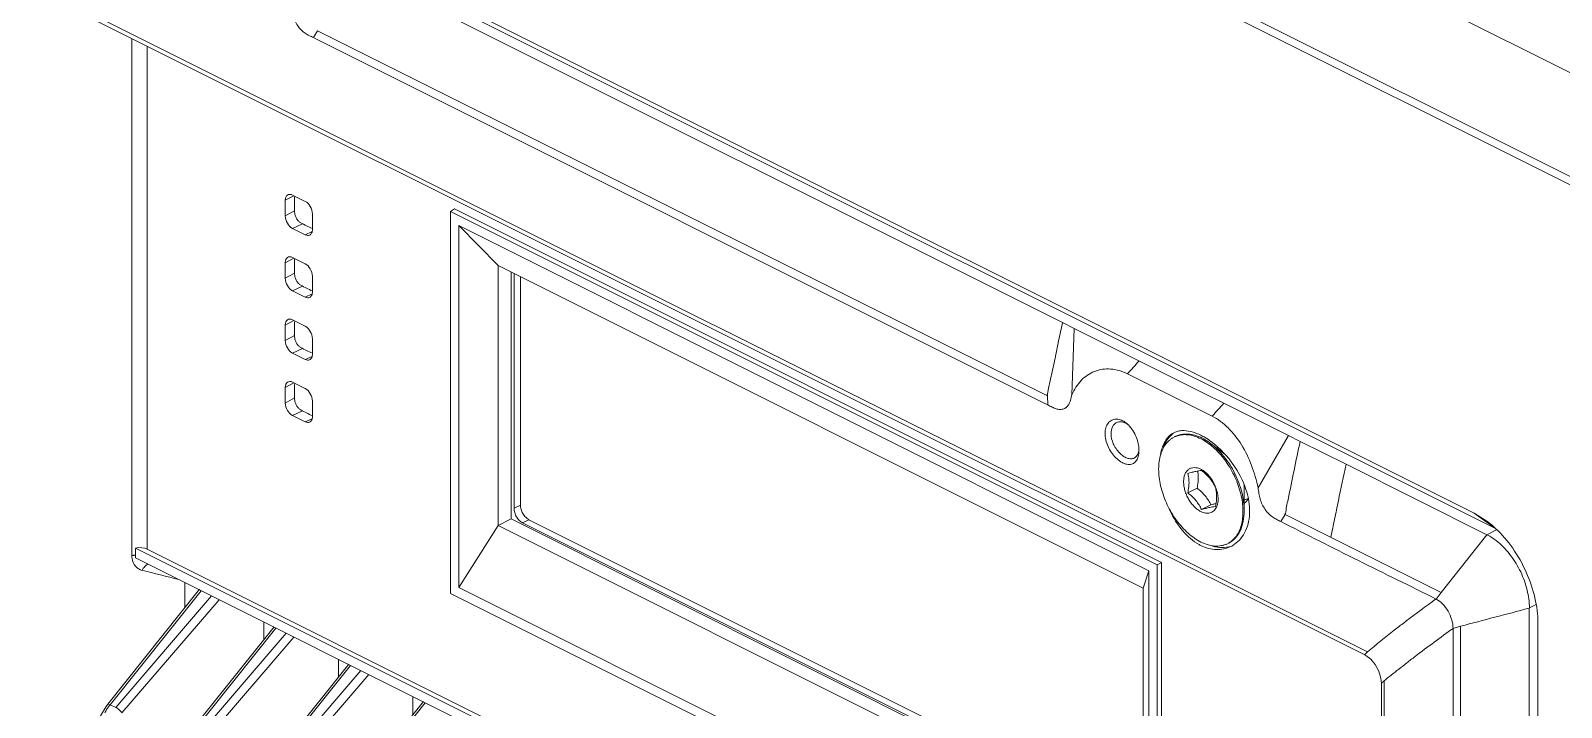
# Model space of a CAD drawing. Header units: millimetres. Extents: x 0 to 9253, y 0 to 2730.
# Drawn here: x 2670.1 to 2797.6, y 2138.3 to 2194.7 of the extents above; entities that cross this region are included whole.
import ezdxf

# ---------------------------------------------------------------- set-up
doc = ezdxf.new("R2010")
doc.units = ezdxf.units.MM
doc.layers.get('0').update_dxf_attribs({"lineweight": 13})

msp = doc.modelspace()

# ---------------------------------------------------------------- linework, layer by layer
for p, q in [((2564.8, 2307.97), (2886.53, 2147.1)), ((2886.53, 2138.44), (2564.8, 2299.31)), ((2572.43, 2294.8), (2878.89, 2141.57)), ((2769.58, 2159.41), (2768.39, 2160.3)), ((2769.1, 2159.77), (2769.16, 2159.8)), ((2767.27, 2156.56), (2766.5, 2156.18)), ((2771.2, 2156.53), (2771.2, 2154.68)), ((2771.2, 2155.56), (2771.52, 2155.72)), ((2767.65, 2154.79), (2768.42, 2155.18))]:
    msp.add_line(p, q)
at = {"lineweight": 9}
for p, q in [((2657.43, 2220.95), (2790.36, 2154.48)), ((2659.2, 2219.67), (2792.13, 2153.2)), ((2756.07, 2170.36), (2695.26, 2200.77)), ((2781.46, 2142.93), (2669.17, 2199.07)), ((2781.26, 2142.67), (2670.28, 2198.15)), ((2678.52, 2194.04), (2678.52, 2150.94)), ((2693.65, 2194.1), (2693.98, 2194.68)), ((2693.65, 2194.1), (2693.84, 2194)), ((2754.65, 2163.6), (2693.84, 2194)), ((2754.8, 2164.27), (2693.98, 2194.68)), ((2679.79, 2151.49), (2679.79, 2193.4)), ((2692.01, 2180.93), (2691.3, 2180.55)), ((2691.3, 2180.55), (2691.3, 2179.25)), ((2691.9, 2180.98), (2692.96, 2180.45)), ((2692.08, 2180.77), (2692.09, 2180.88)), ((2705.39, 2179.85), (2705.07, 2179.62)), ((2764.32, 2150.38), (2705.39, 2179.85)), ((2692.08, 2179.67), (2691.3, 2179.25)), ((2691.9, 2178.21), (2692.74, 2178.6)), ((2693.56, 2178.12), (2693.56, 2179.42)), ((2705.07, 2179.62), (2705.07, 2147.8)), ((2763.94, 2150.18), (2705.07, 2179.62)), ((2691.9, 2178.21), (2692.96, 2177.68)), ((2693.53, 2177.94), (2692.96, 2177.68)), ((2705.75, 2148.3), (2705.75, 2178.45)), ((2705.75, 2178.45), (2709.04, 2175.11)), ((2705.75, 2178.45), (2763.26, 2149.69)), ((2692.01, 2175.73), (2691.3, 2175.35)), ((2691.3, 2175.35), (2691.3, 2174.05)), ((2691.9, 2175.79), (2692.96, 2175.26)), ((2692.08, 2175.58), (2692.09, 2175.69)), ((2709.04, 2175.11), (2709.04, 2153.46)), ((2709.04, 2175.11), (2762.78, 2148.24)), ((2692.08, 2174.47), (2691.3, 2174.05)), ((2693.56, 2172.92), (2693.56, 2174.22)), ((2710.11, 2174.58), (2710.11, 2154)), ((2710.36, 2174.46), (2710.36, 2154.9)), ((2710.89, 2174.19), (2710.89, 2155.16)), ((2691.9, 2173.02), (2692.74, 2173.4)), ((2691.9, 2173.02), (2692.96, 2172.49)), ((2693.53, 2172.75), (2692.96, 2172.49)), ((2692.01, 2170.54), (2691.3, 2170.16)), ((2691.3, 2170.16), (2691.3, 2168.86)), ((2691.9, 2170.59), (2692.96, 2170.06)), ((2692.08, 2170.38), (2692.09, 2170.49)), ((2757.04, 2169.88), (2756.07, 2170.36)), ((2756.85, 2164.34), (2757.04, 2169.88)), ((2762.43, 2167.18), (2757.04, 2169.88)), ((2692.08, 2169.28), (2691.3, 2168.86)), ((2693.56, 2167.73), (2693.56, 2169.02)), ((2691.9, 2167.82), (2692.74, 2168.21)), ((2691.9, 2167.82), (2692.96, 2167.29)), ((2693.53, 2167.55), (2692.96, 2167.29)), ((2774.9, 2160.95), (2762.43, 2167.18)), ((2768.54, 2162.56), (2761.47, 2166.09)), ((2692.01, 2165.34), (2691.3, 2164.96)), ((2691.3, 2164.96), (2691.3, 2163.66)), ((2691.9, 2165.4), (2692.96, 2164.87)), ((2692.08, 2165.18), (2692.09, 2165.29)), ((2692.08, 2164.08), (2691.3, 2163.66)), ((2693.56, 2162.53), (2693.56, 2163.83)), ((2754.85, 2163.5), (2754.66, 2163.6)), ((2754.85, 2163.5), (2754.8, 2164.27)), ((2691.9, 2162.62), (2692.74, 2163.01)), ((2691.9, 2162.62), (2692.96, 2162.09)), ((2693.53, 2162.35), (2692.96, 2162.09)), ((2772.35, 2156.59), (2774.9, 2160.95)), ((2775.87, 2160.46), (2774.9, 2160.95)), ((2779.69, 2158.56), (2775.87, 2160.46)), ((2791.42, 2152.69), (2779.69, 2158.56)), ((2710.36, 2154.9), (2710.89, 2155.16)), ((2774.26, 2153.78), (2774.6, 2154.37)), ((2787.61, 2147.87), (2774.6, 2154.37)), ((2790.36, 2154.48), (2791.42, 2153.82)), ((2790.36, 2154.48), (2792.13, 2153.2)), ((2709.04, 2153.46), (2705.75, 2148.3)), ((2709.04, 2153.46), (2710.11, 2154)), ((2762.78, 2126.59), (2709.04, 2153.46)), ((2710.11, 2154), (2762.78, 2127.66)), ((2711.07, 2153.68), (2711.6, 2153.94)), ((2711.07, 2153.68), (2762.78, 2127.82)), ((2711.6, 2153.94), (2762.78, 2128.35)), ((2792.23, 2153.09), (2791.42, 2152.69)), ((2787.6, 2147.87), (2791.42, 2152.69)), ((2678.82, 2150.76), (2782.64, 2098.85)), ((2678.83, 2151.01), (2678.83, 2151.58)), ((2678.83, 2151.58), (2782.64, 2099.68)), ((2679.79, 2151.49), (2782.64, 2100.07)), ((2763.26, 2149.69), (2762.78, 2148.24)), ((2763.26, 2119.54), (2763.26, 2149.69)), ((2764.32, 2150.38), (2763.94, 2150.18)), ((2763.94, 2130.16), (2763.94, 2150.18)), ((2764.32, 2130.83), (2764.32, 2150.38)), ((2676.5, 2138.56), (2684.14, 2148.14)), ((2676.71, 2138.53), (2684.29, 2148.02)), ((2682.92, 2148.71), (2682.92, 2146.61)), ((2705.75, 2148.3), (2763.26, 2119.54)), ((2762.78, 2126.59), (2762.78, 2148.24)), ((2685.16, 2147.59), (2677.17, 2138.3)), ((2685.8, 2147.27), (2677.69, 2137.84)), ((2705.07, 2147.8), (2763.94, 2118.37)), ((2787.19, 2147.33), (2787.61, 2147.87)), ((2794.96, 2146.59), (2795.48, 2146.85)), ((2689.5, 2145.42), (2689.5, 2143.93)), ((2784.68, 2145.48), (2784.55, 2145.38)), ((2794.94, 2116.26), (2794.94, 2146.57)), ((2682.72, 2135.45), (2690.37, 2145.02)), ((2682.94, 2135.42), (2690.51, 2144.91)), ((2691.38, 2144.48), (2683.4, 2135.19)), ((2692.02, 2144.16), (2683.92, 2134.73)), ((2789.23, 2145.06), (2788.6, 2144.89)), ((2788.6, 2118.04), (2788.6, 2144.89)), ((2789.23, 2117.87), (2789.23, 2145.06)), ((2795.67, 2145.33), (2795.67, 1807.58)), ((2688.95, 2132.34), (2696.59, 2141.91)), ((2689.16, 2132.31), (2696.73, 2141.8)), ((2695.72, 2142.31), (2695.72, 2140.82)), ((2781.26, 2142.67), (2781.34, 2142.63)), ((2697.6, 2141.37), (2689.62, 2132.08)), ((2698.25, 2141.05), (2690.14, 2131.61)), ((2782.41, 2141.32), (2782.59, 2140.74)), ((2782.59, 2140.74), (2782.64, 2140.29)), ((2782.64, 2140.29), (2782.64, 2122.43)), ((2782.64, 2140.29), (2782.64, 2140.29)), ((2782.86, 2140.52), (2782.86, 2121.97)), ((2701.94, 2139.2), (2701.94, 2137.71)), ((2676.37, 2138.38), (2675.91, 2137.59)), ((2676.5, 2138.56), (2676.37, 2138.38)), ((2677.17, 2138.3), (2676.71, 2138.53)), ((2695.17, 2129.23), (2702.81, 2138.8)), ((2695.38, 2129.2), (2702.96, 2138.69))]:
    msp.add_line(p, q, dxfattribs=at)
msp.add_lwpolyline([(2781.34, 2142.63), (2781.74, 2142.32), (2782.11, 2141.87), (2782.41, 2141.32)], dxfattribs=at)
for centre, radius, start, end in [((2713.31, 2180.17), 21.24, 178.3605, 181.6395), ((2700.79, 2193.84), 17.24, 241.5905, 245.1977), ((2713.31, 2174.97), 21.24, 178.3605, 181.6395), ((2700.79, 2188.64), 17.24, 241.5905, 245.1977), ((2713.31, 2169.77), 21.24, 178.3605, 181.6395), ((2700.79, 2183.45), 17.24, 241.5905, 245.1977), ((2713.67, 2209.45), 64.54, 317.7893, 319.081), ((2713.31, 2164.58), 21.24, 178.3605, 181.6395), ((2352.18, 2532.78), 557.15, 318.3573, 318.507), ((2700.79, 2178.25), 17.24, 241.5905, 245.1977), ((2759.97, 2160.24), 2.24, 45.4752, 49.555), ((2759.87, 2160.13), 2.39, 43.3187, 45.4973), ((2760.43, 2159.74), 2, 359.069, 2.7691), ((2761.78, 2159.58), 0.562, 296.5193, 305.8172), ((2679.06, 2149.28), 1.74, 97.5867, 102.9143), ((2607.6, 1859.56), 298.91, 75.5, 76.106), ((2875.98, 2024.81), 151.32, 125.9333, 127.1134), ((2680.14, 2135.78), 4.4, 141.2375, 142.4697)]:
    msp.add_arc(centre, radius, start, end, dxfattribs=at)
for centre, radius, start, end in [((2766.06, 2159.76), 1.6, 116.586, 127.1239), ((2766.52, 2159.47), 2.07, 125.952, 131.1869), ((2766.2, 2159.16), 1.87, 112.939, 116.566), ((2766.2, 2159.15), 1.87, 111.2669, 112.9388), ((2765.28, 2156.37), 5.15, 61.1561, 63.4516), ((2764.26, 2154.76), 7.06, 52.3411, 53.4075), ((2769.14, 2158.9), 1.06, 96.8809, 103.4528), ((2763.18, 2153.55), 8.68, 40.6307, 42.9539), ((2766.81, 2156.6), 1.73, 59.9273, 63.3905), ((2763.12, 2153.49), 8.77, 40.218, 40.6346), ((2770.21, 2156.34), 1.46, 333.0315, 335.494), ((2773.02, 2158.45), 8.84, 204.3028, 205.044), ((2769.29, 2155.21), 3.82, 241.0863, 243.4685), ((2768.97, 2153.61), 1.87, 296.5687, 300.1792), ((2768.98, 2153.9), 2.46, 296.5759, 305.075)]:
    msp.add_arc(centre, radius, start, end)
for centre, major_axis, ratio, start_param, end_param in [((2691.9, 2180.25), (-0.38, 0.761), 0.612298, 5.599123, 7.169916), ((2692.96, 2179.72), (-0.38, 0.761), 0.612298, -2.254859, -0.684066), ((2691.9, 2175.05), (-0.38, 0.761), 0.612298, 5.599123, 7.169916), ((2692.96, 2174.52), (-0.38, 0.761), 0.612298, -2.254859, -0.684066), ((2691.9, 2169.86), (-0.38, 0.761), 0.612298, 5.599123, 7.169916), ((2692.96, 2169.32), (-0.38, 0.761), 0.612298, -2.254859, -0.684066), ((2691.9, 2164.66), (-0.38, 0.761), 0.612298, 5.599123, 7.169916), ((2692.96, 2164.13), (-0.38, 0.761), 0.612298, -2.254859, -0.684066), ((2679.09, 2151.06), (0.999, 0.077), 0.551298, 0.742914, 1.790112)]:
    msp.add_ellipse(centre, major_axis=major_axis, ratio=ratio, start_param=start_param, end_param=end_param, dxfattribs=at)
for points, knots in [([(2691.74, 2196.89), (2691.77, 2196.74), (2691.81, 2196.43), (2691.9, 2195.96), (2692.08, 2195.51), (2692.39, 2194.97), (2692.81, 2194.53), (2693.3, 2194.26), (2693.54, 2194.16), (2693.65, 2194.1)], [0, 0, 0, 0, 0.130296, 0.261607, 0.397411, 0.533005, 0.782891, 0.893466, 1, 1, 1, 1]), ([(2691.9, 2178.21), (2691.72, 2178.3), (2691.43, 2178.63), (2691.3, 2179.04), (2691.3, 2179.25)], [0, 0, 0, 0, 0.487771, 1, 1, 1, 1]), ([(2692.59, 2178.68), (2692.56, 2178.7), (2692.49, 2178.74), (2692.39, 2178.82), (2692.3, 2178.93), (2692.2, 2179.08), (2692.13, 2179.25), (2692.09, 2179.43), (2692.08, 2179.52), (2692.08, 2179.56)], [0, 0, 0, 0, 0.108395, 0.229179, 0.357678, 0.490342, 0.756404, 0.883164, 1, 1, 1, 1]), ([(2693.33, 2177.65), (2693.27, 2177.63), (2693.14, 2177.61), (2693.02, 2177.65), (2692.96, 2177.68)], [0, 0, 0, 0, 0.464527, 1, 1, 1, 1]), ([(2693.56, 2178.12), (2693.56, 2178.02), (2693.53, 2177.83), (2693.4, 2177.69), (2693.33, 2177.65)], [0, 0, 0, 0, 0.552408, 1, 1, 1, 1]), ([(2691.9, 2173.02), (2691.72, 2173.11), (2691.43, 2173.43), (2691.3, 2173.84), (2691.3, 2174.05)], [0, 0, 0, 0, 0.487771, 1, 1, 1, 1]), ([(2692.59, 2173.48), (2692.56, 2173.5), (2692.49, 2173.54), (2692.39, 2173.63), (2692.3, 2173.73), (2692.2, 2173.88), (2692.13, 2174.06), (2692.09, 2174.23), (2692.08, 2174.32), (2692.08, 2174.36)], [0, 0, 0, 0, 0.108395, 0.229179, 0.357678, 0.490342, 0.756404, 0.883164, 1, 1, 1, 1]), ([(2693.33, 2172.46), (2693.27, 2172.43), (2693.14, 2172.41), (2693.02, 2172.46), (2692.96, 2172.49)], [0, 0, 0, 0, 0.464527, 1, 1, 1, 1]), ([(2693.56, 2172.92), (2693.56, 2172.82), (2693.53, 2172.64), (2693.4, 2172.49), (2693.33, 2172.46)], [0, 0, 0, 0, 0.552408, 1, 1, 1, 1]), ([(2756.07, 2170.36), (2755.95, 2169.86), (2755.73, 2168.86), (2755.49, 2167.61), (2755.28, 2166.61), (2755.06, 2165.61), (2754.88, 2164.86), (2754.79, 2164.36)], [0, 0, 0, 0, 0.251007, 0.501008, 0.625709, 0.750168, 1, 1, 1, 1]), ([(2691.9, 2167.82), (2691.72, 2167.91), (2691.43, 2168.24), (2691.3, 2168.65), (2691.3, 2168.86)], [0, 0, 0, 0, 0.487771, 1, 1, 1, 1]), ([(2692.59, 2168.29), (2692.56, 2168.3), (2692.49, 2168.35), (2692.39, 2168.43), (2692.3, 2168.53), (2692.2, 2168.69), (2692.13, 2168.86), (2692.09, 2169.04), (2692.08, 2169.12), (2692.08, 2169.17)], [0, 0, 0, 0, 0.108395, 0.229179, 0.357678, 0.490342, 0.756404, 0.883164, 1, 1, 1, 1]), ([(2693.33, 2167.26), (2693.27, 2167.24), (2693.14, 2167.22), (2693.02, 2167.26), (2692.96, 2167.29)], [0, 0, 0, 0, 0.464527, 1, 1, 1, 1]), ([(2693.56, 2167.73), (2693.56, 2167.63), (2693.53, 2167.44), (2693.4, 2167.29), (2693.33, 2167.26)], [0, 0, 0, 0, 0.552408, 1, 1, 1, 1]), ([(2761.47, 2166.09), (2761.03, 2166.31), (2760.11, 2166.59), (2758.69, 2166.4), (2757.52, 2165.59), (2757.03, 2164.78), (2756.85, 2164.34)], [0, 0, 0, 0, 0.260868, 0.502778, 0.743726, 1, 1, 1, 1]), ([(2691.9, 2162.62), (2691.72, 2162.71), (2691.43, 2163.04), (2691.3, 2163.45), (2691.3, 2163.66)], [0, 0, 0, 0, 0.487771, 1, 1, 1, 1]), ([(2692.59, 2163.09), (2692.56, 2163.11), (2692.49, 2163.15), (2692.39, 2163.24), (2692.3, 2163.34), (2692.2, 2163.49), (2692.13, 2163.67), (2692.09, 2163.84), (2692.08, 2163.93), (2692.08, 2163.97)], [0, 0, 0, 0, 0.108395, 0.229179, 0.357678, 0.490342, 0.756404, 0.883164, 1, 1, 1, 1]), ([(2754.79, 2164.36), (2754.8, 2164.35), (2754.82, 2164.32), (2754.81, 2164.28), (2754.8, 2164.27)], [0, 0, 0, 0, 0.535552, 1, 1, 1, 1]), ([(2756.85, 2164.34), (2756.76, 2164.1), (2756.71, 2163.73), (2756.44, 2163.34), (2756.18, 2163.16), (2755.86, 2163.1), (2755.52, 2163.17), (2755.18, 2163.32), (2754.96, 2163.44), (2754.85, 2163.5)], [0, 0, 0, 0, 0.269834, 0.38833, 0.497532, 0.607399, 0.728221, 0.861475, 1, 1, 1, 1]), ([(2693.33, 2162.06), (2693.27, 2162.04), (2693.14, 2162.02), (2693.02, 2162.06), (2692.96, 2162.09)], [0, 0, 0, 0, 0.464527, 1, 1, 1, 1]), ([(2693.56, 2162.53), (2693.56, 2162.43), (2693.53, 2162.24), (2693.4, 2162.1), (2693.33, 2162.06)], [0, 0, 0, 0, 0.552408, 1, 1, 1, 1]), ([(2759.6, 2161.12), (2759.6, 2161.28), (2759.64, 2161.59), (2759.83, 2161.99), (2760.14, 2162.26), (2760.4, 2162.32), (2760.53, 2162.32)], [0, 0, 0, 0, 0.288746, 0.542679, 0.77188, 1, 1, 1, 1]), ([(2760.1, 2161.12), (2760.1, 2161.31), (2760.15, 2161.6), (2760.35, 2161.89), (2760.49, 2161.99), (2760.56, 2162.03)], [0, 0, 0, 0, 0.540442, 0.77702, 1, 1, 1, 1]), ([(2760.53, 2162.32), (2760.57, 2162.32), (2760.76, 2162.31), (2760.95, 2162.25), (2761.07, 2162.18)], [0, 0, 0, 0, 0.235315, 1, 1, 1, 1]), ([(2760.56, 2162.03), (2760.68, 2162.09), (2760.99, 2162.13), (2761.28, 2162.02), (2761.41, 2161.93)], [0, 0, 0, 0, 0.464693, 1, 1, 1, 1]), ([(2761.07, 2162.18), (2761.11, 2162.17), (2761.23, 2162.1), (2761.34, 2162.01), (2761.43, 2161.94)], [0, 0, 0, 0, 0.240097, 1, 1, 1, 1]), ([(2772.35, 2156.59), (2772.22, 2157.22), (2771.86, 2158.46), (2771.05, 2160.18), (2769.95, 2161.61), (2769.03, 2162.32), (2768.54, 2162.56)], [0, 0, 0, 0, 0.265396, 0.52913, 0.776713, 1, 1, 1, 1]), ([(2762.04, 2158.68), (2761.94, 2158.61), (2761.7, 2158.52), (2761.3, 2158.56), (2760.89, 2158.76), (2760.48, 2159.09), (2760.12, 2159.53), (2759.84, 2160.03), (2759.65, 2160.57), (2759.6, 2160.94), (2759.6, 2161.12)], [0, 0, 0, 0, 0.087126, 0.18383, 0.297977, 0.429476, 0.572999, 0.720676, 0.865561, 1, 1, 1, 1]), ([(2762.03, 2159.07), (2761.95, 2159.03), (2761.75, 2158.99), (2761.43, 2159.06), (2761.1, 2159.24), (2760.79, 2159.51), (2760.51, 2159.86), (2760.21, 2160.38), (2760.1, 2160.83), (2760.1, 2161.12)], [0, 0, 0, 0, 0.087209, 0.186838, 0.30376, 0.436385, 0.579381, 0.725688, 1, 1, 1, 1]), ([(2761.61, 2161.77), (2761.69, 2161.68), (2762.02, 2161.28), (2762.24, 2160.79), (2762.34, 2160.41)], [0, 0, 0, 0, 0.243027, 1, 1, 1, 1]), ([(2762.35, 2159.45), (2762.34, 2159.42), (2762.28, 2159.29), (2762.19, 2159.18), (2762.11, 2159.12)], [0, 0, 0, 0, 0.271028, 1, 1, 1, 1]), ([(2762.43, 2159.71), (2762.43, 2159.65), (2762.43, 2159.44), (2762.39, 2159.23), (2762.33, 2159.09)], [0, 0, 0, 0, 0.269397, 1, 1, 1, 1]), ([(2762.34, 2160.41), (2762.35, 2160.36), (2762.4, 2160.17), (2762.42, 2159.98), (2762.43, 2159.83)], [0, 0, 0, 0, 0.258639, 1, 1, 1, 1]), ([(2762.43, 2159.83), (2762.43, 2159.8), (2762.41, 2159.67), (2762.38, 2159.54), (2762.35, 2159.45)], [0, 0, 0, 0, 0.265386, 1, 1, 1, 1]), ([(2774.86, 2155.63), (2775.03, 2156.43), (2775.35, 2158.05), (2775.68, 2159.66), (2775.87, 2160.46)], [0, 0, 0, 0, 0.49924, 1, 1, 1, 1]), ([(2762.33, 2159.09), (2762.31, 2159.05), (2762.25, 2158.89), (2762.14, 2158.75), (2762.04, 2158.68)], [0, 0, 0, 0, 0.270088, 1, 1, 1, 1]), ([(2779.69, 2158.56), (2779.45, 2157.54), (2779.15, 2156.02), (2778.73, 2153.98), (2778.52, 2152.97), (2778.41, 2152.46)], [0, 0, 0, 0, 0.500325, 0.749958, 1, 1, 1, 1]), ([(2772.35, 2156.59), (2772.38, 2156.44), (2772.42, 2156.13), (2772.51, 2155.66), (2772.69, 2155.21), (2772.93, 2154.79), (2773.22, 2154.43), (2773.56, 2154.16), (2773.91, 2153.95), (2774.15, 2153.84), (2774.26, 2153.79)], [0, 0, 0, 0, 0.13004, 0.260984, 0.39649, 0.53201, 0.661706, 0.782001, 0.893123, 1, 1, 1, 1]), ([(2774.63, 2154.44), (2774.68, 2154.64), (2774.7, 2155.05), (2774.82, 2155.43), (2774.86, 2155.63)], [0, 0, 0, 0, 0.50463, 1, 1, 1, 1]), ([(2711.07, 2153.68), (2710.97, 2153.73), (2710.78, 2153.88), (2710.55, 2154.17), (2710.4, 2154.52), (2710.36, 2154.77), (2710.36, 2154.9)], [0, 0, 0, 0, 0.229704, 0.488217, 0.753177, 1, 1, 1, 1]), ([(2710.89, 2155.16), (2710.89, 2155.04), (2710.93, 2154.79), (2711.08, 2154.44), (2711.31, 2154.14), (2711.5, 2153.99), (2711.6, 2153.94)], [0, 0, 0, 0, 0.246823, 0.511783, 0.770296, 1, 1, 1, 1]), ([(2774.59, 2154.37), (2774.59, 2154.39), (2774.58, 2154.43), (2774.62, 2154.44), (2774.63, 2154.44)], [0, 0, 0, 0, 0.550552, 1, 1, 1, 1]), ([(2787.19, 2147.33), (2785.04, 2148.41), (2780.71, 2150.51), (2776.41, 2152.7), (2774.26, 2153.78)], [0, 0, 0, 0, 0.499555, 1, 1, 1, 1]), ([(2791.42, 2153.82), (2791.49, 2153.77), (2791.73, 2153.58), (2791.97, 2153.38), (2792.14, 2153.22)], [0, 0, 0, 0, 0.245155, 1, 1, 1, 1]), ([(2792.14, 2153.22), (2792.67, 2152.72), (2793.65, 2151.57), (2794.76, 2149.6), (2795.48, 2147.49), (2795.67, 2146.03), (2795.67, 2145.33)], [0, 0, 0, 0, 0.247501, 0.50653, 0.762118, 1, 1, 1, 1]), ([(2791.42, 2152.69), (2791.5, 2152.65), (2791.83, 2152.47), (2792.13, 2152.25), (2792.35, 2152.07)], [0, 0, 0, 0, 0.239141, 1, 1, 1, 1]), ([(2792.35, 2152.07), (2792.74, 2151.75), (2793.46, 2150.97), (2794.28, 2149.61), (2794.82, 2148.12), (2794.96, 2147.09), (2794.96, 2146.59)], [0, 0, 0, 0, 0.244076, 0.503154, 0.760555, 1, 1, 1, 1]), ([(2678.67, 2150.98), (2678.65, 2150.97), (2678.6, 2150.96), (2678.56, 2150.95), (2678.52, 2150.94)], [0, 0, 0, 0, 0.261159, 1, 1, 1, 1]), ([(2679.38, 2149.72), (2679.27, 2149.75), (2679.06, 2149.83), (2678.71, 2150.13), (2678.57, 2150.47), (2678.53, 2150.7)], [0, 0, 0, 0, 0.247874, 0.490353, 1, 1, 1, 1]), ([(2679.38, 2149.72), (2679.43, 2149.84), (2679.57, 2150.05), (2679.76, 2150.21), (2679.87, 2150.25)], [0, 0, 0, 0, 0.524054, 1, 1, 1, 1]), ([(2787.18, 2147.33), (2787.38, 2147.23), (2787.77, 2146.93), (2788.21, 2146.33), (2788.51, 2145.64), (2788.6, 2145.13), (2788.6, 2144.89)], [0, 0, 0, 0, 0.229685, 0.488221, 0.753206, 1, 1, 1, 1]), ([(2784.55, 2145.38), (2784.27, 2145.17), (2783.22, 2144.37), (2782.2, 2143.54), (2781.46, 2142.93)], [0, 0, 0, 0, 0.271582, 1, 1, 1, 1]), ([(2782.86, 2140.52), (2783.05, 2140.68), (2783.46, 2141), (2784.09, 2141.5), (2784.75, 2142.02), (2786.25, 2143.17), (2787.54, 2144.12), (2788.6, 2144.89)], [0, 0, 0, 0, 0.106027, 0.216878, 0.333426, 0.456274, 1, 1, 1, 1]), ([(2781.46, 2142.93), (2781.42, 2142.9), (2781.36, 2142.84), (2781.3, 2142.78), (2781.27, 2142.73), (2781.25, 2142.7), (2781.25, 2142.68), (2781.26, 2142.67)], [0, 0, 0, 0, 0.403072, 0.707399, 0.81951, 0.903808, 1, 1, 1, 1]), ([(2782.64, 2140.3), (2782.64, 2140.31), (2782.66, 2140.34), (2782.7, 2140.39), (2782.77, 2140.45), (2782.83, 2140.49), (2782.86, 2140.52)], [0, 0, 0, 0, 0.12381, 0.337486, 0.637158, 1, 1, 1, 1]), ([(2676.25, 2137.84), (2676.28, 2137.89), (2676.4, 2138.11), (2676.54, 2138.31), (2676.66, 2138.46)], [0, 0, 0, 0, 0.253167, 1, 1, 1, 1]), ([(2676.5, 2138.56), (2676.52, 2138.58), (2676.61, 2138.58), (2676.67, 2138.55), (2676.71, 2138.53)], [0, 0, 0, 0, 0.355174, 1, 1, 1, 1]), ([(2677.69, 2137.84), (2677.63, 2137.93), (2677.47, 2138.1), (2677.28, 2138.25), (2677.17, 2138.3)], [0, 0, 0, 0, 0.484509, 1, 1, 1, 1])]:
    msp.add_open_spline(points, degree=3, knots=knots, dxfattribs=at)
for points, knots in [([(2767.58, 2152.08), (2767.4, 2152.18), (2767.03, 2152.4), (2766.51, 2152.81), (2766.01, 2153.31), (2765.55, 2153.88), (2765.13, 2154.5), (2764.78, 2155.17), (2764.49, 2155.87), (2764.27, 2156.58), (2764.12, 2157.29), (2764.06, 2157.97), (2764.08, 2158.62), (2764.18, 2159.22), (2764.37, 2159.75), (2764.62, 2160.21), (2764.9, 2160.52), (2765.16, 2160.71), (2765.29, 2160.79), (2765.36, 2160.82)], [0, 0, 0, 0, 0.059819, 0.123727, 0.191181, 0.261412, 0.333493, 0.406397, 0.479054, 0.550408, 0.619472, 0.685381, 0.747462, 0.805305, 0.858846, 0.90846, 0.955027, 0.977622, 1, 1, 1, 1]), ([(2764.23, 2159.38), (2764.26, 2159.56), (2764.34, 2159.89), (2764.53, 2160.36), (2764.77, 2160.74), (2764.98, 2160.95), (2765.09, 2161.03)], [0, 0, 0, 0, 0.285366, 0.544306, 0.780263, 1, 1, 1, 1]), ([(2764.47, 2159.99), (2764.55, 2160.19), (2764.73, 2160.57), (2765.01, 2160.89), (2765.16, 2161.02)], [0, 0, 0, 0, 0.519109, 1, 1, 1, 1]), ([(2765.34, 2161.19), (2765.38, 2161.2), (2765.52, 2161.27), (2765.68, 2161.31), (2765.8, 2161.34)], [0, 0, 0, 0, 0.246809, 1, 1, 1, 1]), ([(2767.69, 2160.74), (2767.5, 2160.83), (2767.12, 2160.99), (2766.62, 2161.08), (2766.24, 2161.08), (2765.97, 2161.05), (2765.71, 2160.98), (2765.55, 2160.92), (2765.47, 2160.88)], [0, 0, 0, 0, 0.27895, 0.534781, 0.655554, 0.772579, 0.886969, 1, 1, 1, 1]), ([(2765.52, 2160.89), (2765.67, 2160.95), (2766, 2161.03), (2766.51, 2161.03), (2767.06, 2160.92), (2767.41, 2160.77), (2767.58, 2160.68)], [0, 0, 0, 0, 0.227084, 0.46578, 0.722268, 1, 1, 1, 1]), ([(2765.8, 2161.34), (2765.93, 2161.36), (2766.29, 2161.38), (2766.9, 2161.27), (2767.35, 2161.09), (2767.58, 2160.97)], [0, 0, 0, 0, 0.219473, 0.584008, 1, 1, 1, 1]), ([(2767.58, 2160.68), (2767.77, 2160.59), (2768.13, 2160.37), (2768.65, 2159.97), (2769.14, 2159.48), (2769.59, 2158.92), (2770, 2158.31), (2770.36, 2157.66), (2770.65, 2156.97), (2770.88, 2156.27), (2771.03, 2155.58), (2771.1, 2154.9), (2771.1, 2154.25), (2771.01, 2153.66), (2770.85, 2153.12), (2770.61, 2152.65), (2770.3, 2152.27), (2770.04, 2152.08), (2769.91, 2152)], [0, 0, 0, 0, 0.059519, 0.123051, 0.190078, 0.259866, 0.331528, 0.404077, 0.476484, 0.547726, 0.61684, 0.682973, 0.745443, 0.803807, 0.857937, 0.908105, 0.955053, 1, 1, 1, 1]), ([(2768.39, 2160.3), (2768.34, 2160.34), (2768.11, 2160.5), (2767.87, 2160.64), (2767.69, 2160.74)], [0, 0, 0, 0, 0.258659, 1, 1, 1, 1]), ([(2767.76, 2160.88), (2767.82, 2160.85), (2768.07, 2160.71), (2768.3, 2160.55), (2768.47, 2160.42)], [0, 0, 0, 0, 0.241486, 1, 1, 1, 1]), ([(2771.2, 2154.68), (2771.2, 2154.93), (2771.16, 2155.45), (2771.01, 2156.24), (2770.76, 2157.03), (2770.42, 2157.8), (2770.01, 2158.54), (2769.52, 2159.21), (2768.99, 2159.8), (2768.6, 2160.15), (2768.39, 2160.3)], [0, 0, 0, 0, 0.117252, 0.24099, 0.369313, 0.500003, 0.630692, 0.759014, 0.882754, 1, 1, 1, 1]), ([(2768.57, 2160.35), (2768.65, 2160.28), (2768.99, 2160.01), (2769.31, 2159.7), (2769.53, 2159.46)], [0, 0, 0, 0, 0.242507, 1, 1, 1, 1]), ([(2767.58, 2158.14), (2767.5, 2158.19), (2767.32, 2158.26), (2767.04, 2158.29), (2766.79, 2158.26), (2766.56, 2158.14), (2766.38, 2157.96), (2766.24, 2157.71), (2766.17, 2157.42), (2766.15, 2157.21), (2766.15, 2157.1)], [0, 0, 0, 0, 0.134913, 0.257203, 0.370315, 0.480084, 0.593366, 0.715946, 0.851202, 1, 1, 1, 1]), ([(2769.81, 2159.15), (2769.98, 2158.95), (2770.61, 2158.13), (2771.1, 2157.2), (2771.34, 2156.46)], [0, 0, 0, 0, 0.251433, 1, 1, 1, 1]), ([(2766.15, 2157.1), (2766.15, 2156.98), (2766.17, 2156.73), (2766.25, 2156.37), (2766.38, 2156), (2766.56, 2155.64), (2766.78, 2155.32), (2767.02, 2155.03), (2767.29, 2154.8), (2767.49, 2154.67), (2767.58, 2154.62)], [0, 0, 0, 0, 0.119775, 0.246814, 0.378463, 0.511666, 0.643235, 0.770118, 0.889679, 1, 1, 1, 1]), ([(2767.65, 2158.04), (2767.49, 2158.03), (2767.22, 2157.98), (2766.84, 2157.89), (2766.62, 2157.83), (2766.5, 2157.8)], [0, 0, 0, 0, 0.405706, 0.683592, 1, 1, 1, 1]), ([(2766.6, 2157.04), (2766.6, 2157.17), (2766.58, 2157.43), (2766.53, 2157.68), (2766.5, 2157.8)], [0, 0, 0, 0, 0.51675, 1, 1, 1, 1]), ([(2766.5, 2156.18), (2766.51, 2156.25), (2766.57, 2156.53), (2766.6, 2156.82), (2766.6, 2157.04)], [0, 0, 0, 0, 0.258184, 1, 1, 1, 1]), ([(2767.27, 2156.56), (2767.29, 2156.64), (2767.34, 2156.92), (2767.37, 2157.21), (2767.37, 2157.43)], [0, 0, 0, 0, 0.258178, 1, 1, 1, 1]), ([(2767.37, 2157.43), (2767.37, 2157.52), (2767.36, 2157.72), (2767.34, 2157.91), (2767.32, 2158)], [0, 0, 0, 0, 0.512957, 1, 1, 1, 1]), ([(2768.8, 2156.65), (2768.73, 2156.78), (2768.59, 2157.04), (2768.33, 2157.41), (2768.01, 2157.74), (2767.77, 2157.94), (2767.65, 2158.04)], [0, 0, 0, 0, 0.238826, 0.485903, 0.740661, 1, 1, 1, 1]), ([(2768.82, 2156.66), (2768.76, 2156.81), (2768.62, 2157.11), (2768.35, 2157.51), (2768.04, 2157.84), (2767.8, 2158.02), (2767.68, 2158.09)], [0, 0, 0, 0, 0.264254, 0.52482, 0.772507, 1, 1, 1, 1]), ([(2771.18, 2156.85), (2771.18, 2156.83), (2771.2, 2156.72), (2771.2, 2156.61), (2771.2, 2156.53)], [0, 0, 0, 0, 0.255366, 1, 1, 1, 1]), ([(2766.5, 2156.18), (2766.62, 2156.08), (2766.86, 2155.88), (2767.18, 2155.54), (2767.44, 2155.18), (2767.58, 2154.92), (2767.65, 2154.79)], [0, 0, 0, 0, 0.259339, 0.514097, 0.761174, 1, 1, 1, 1]), ([(2768.42, 2155.18), (2768.36, 2155.31), (2768.22, 2155.57), (2767.95, 2155.93), (2767.63, 2156.27), (2767.4, 2156.47), (2767.27, 2156.56)], [0, 0, 0, 0, 0.238826, 0.485903, 0.74066, 1, 1, 1, 1]), ([(2768.8, 2156.65), (2768.83, 2156.53), (2768.88, 2156.28), (2768.9, 2156.02), (2768.9, 2155.89)], [0, 0, 0, 0, 0.483254, 1, 1, 1, 1]), ([(2768.9, 2155.89), (2768.9, 2155.82), (2768.89, 2155.53), (2768.84, 2155.24), (2768.8, 2155.03)], [0, 0, 0, 0, 0.24075, 1, 1, 1, 1]), ([(2769.02, 2155.66), (2769.02, 2155.83), (2768.98, 2156.17), (2768.88, 2156.5), (2768.82, 2156.66)], [0, 0, 0, 0, 0.482825, 1, 1, 1, 1]), ([(2768.88, 2154.98), (2768.9, 2155.03), (2768.96, 2155.16), (2769.01, 2155.39), (2769.02, 2155.57), (2769.02, 2155.66)], [0, 0, 0, 0, 0.229817, 0.599625, 1, 1, 1, 1]), ([(2771.21, 2155.3), (2771.24, 2155.32), (2771.36, 2155.43), (2771.46, 2155.57), (2771.51, 2155.68)], [0, 0, 0, 0, 0.240959, 1, 1, 1, 1]), ([(2771.34, 2156.46), (2771.38, 2156.36), (2771.5, 2155.96), (2771.58, 2155.54), (2771.62, 2155.24)], [0, 0, 0, 0, 0.256014, 1, 1, 1, 1]), ([(2767.45, 2151.87), (2766.92, 2152.15), (2765.96, 2153.01), (2765.29, 2154.1), (2765.01, 2154.71)], [0, 0, 0, 0, 0.471748, 1, 1, 1, 1]), ([(2767.58, 2154.62), (2767.65, 2154.59), (2767.78, 2154.54), (2767.98, 2154.49), (2768.17, 2154.48), (2768.35, 2154.51), (2768.52, 2154.57), (2768.66, 2154.68), (2768.79, 2154.81), (2768.85, 2154.92), (2768.88, 2154.98)], [0, 0, 0, 0, 0.143613, 0.277389, 0.402444, 0.521132, 0.636624, 0.752625, 0.87276, 1, 1, 1, 1]), ([(2767.65, 2154.79), (2767.77, 2154.82), (2767.99, 2154.88), (2768.37, 2154.98), (2768.64, 2155.02), (2768.8, 2155.03)], [0, 0, 0, 0, 0.316407, 0.594295, 1, 1, 1, 1]), ([(2768.85, 2155.29), (2768.81, 2155.28), (2768.67, 2155.25), (2768.53, 2155.21), (2768.42, 2155.18)], [0, 0, 0, 0, 0.238015, 1, 1, 1, 1]), ([(2769.91, 2151.99), (2770.01, 2152.04), (2770.21, 2152.16), (2770.46, 2152.4), (2770.69, 2152.68), (2770.87, 2153.01), (2771.02, 2153.38), (2771.16, 2153.93), (2771.2, 2154.38), (2771.2, 2154.68)], [0, 0, 0, 0, 0.107708, 0.217563, 0.331491, 0.451035, 0.577281, 0.710849, 1, 1, 1, 1]), ([(2771.65, 2154.67), (2771.65, 2154.38), (2771.6, 2153.81), (2771.35, 2153.03), (2770.95, 2152.37), (2770.59, 2152.03), (2770.39, 2151.89)], [0, 0, 0, 0, 0.275496, 0.532221, 0.772116, 1, 1, 1, 1]), ([(2771.62, 2155.24), (2771.62, 2155.19), (2771.64, 2155), (2771.65, 2154.81), (2771.65, 2154.67)], [0, 0, 0, 0, 0.253995, 1, 1, 1, 1]), ([(2769.81, 2151.94), (2769.73, 2151.9), (2769.57, 2151.84), (2769.31, 2151.77), (2769.04, 2151.74), (2768.66, 2151.74), (2768.16, 2151.83), (2767.78, 2151.99), (2767.58, 2152.08)], [0, 0, 0, 0, 0.11303, 0.227418, 0.344442, 0.465215, 0.721048, 1, 1, 1, 1]), ([(2770.08, 2151.71), (2769.9, 2151.61), (2769.5, 2151.48), (2768.87, 2151.42), (2768.22, 2151.52), (2767.79, 2151.69), (2767.59, 2151.79)], [0, 0, 0, 0, 0.236991, 0.478863, 0.731618, 1, 1, 1, 1]), ([(2770.08, 2151.72), (2769.85, 2151.65), (2769.33, 2151.57), (2768.83, 2151.66), (2768.57, 2151.73)], [0, 0, 0, 0, 0.477813, 1, 1, 1, 1])]:
    msp.add_open_spline(points, degree=3, knots=knots)
for points in [[(2678.53, 2150.7), (2678.52, 2150.78), (2678.52, 2150.86), (2678.52, 2150.94)], [(2678.83, 2151.01), (2678.83, 2150.92), (2678.82, 2150.84), (2678.82, 2150.76)], [(2794.94, 2146.57), (2793.04, 2146.07), (2791.14, 2145.57), (2789.24, 2145.07)]]:
    msp.add_open_spline(points, degree=3, dxfattribs=at)

doc.saveas('drawing.dxf')
